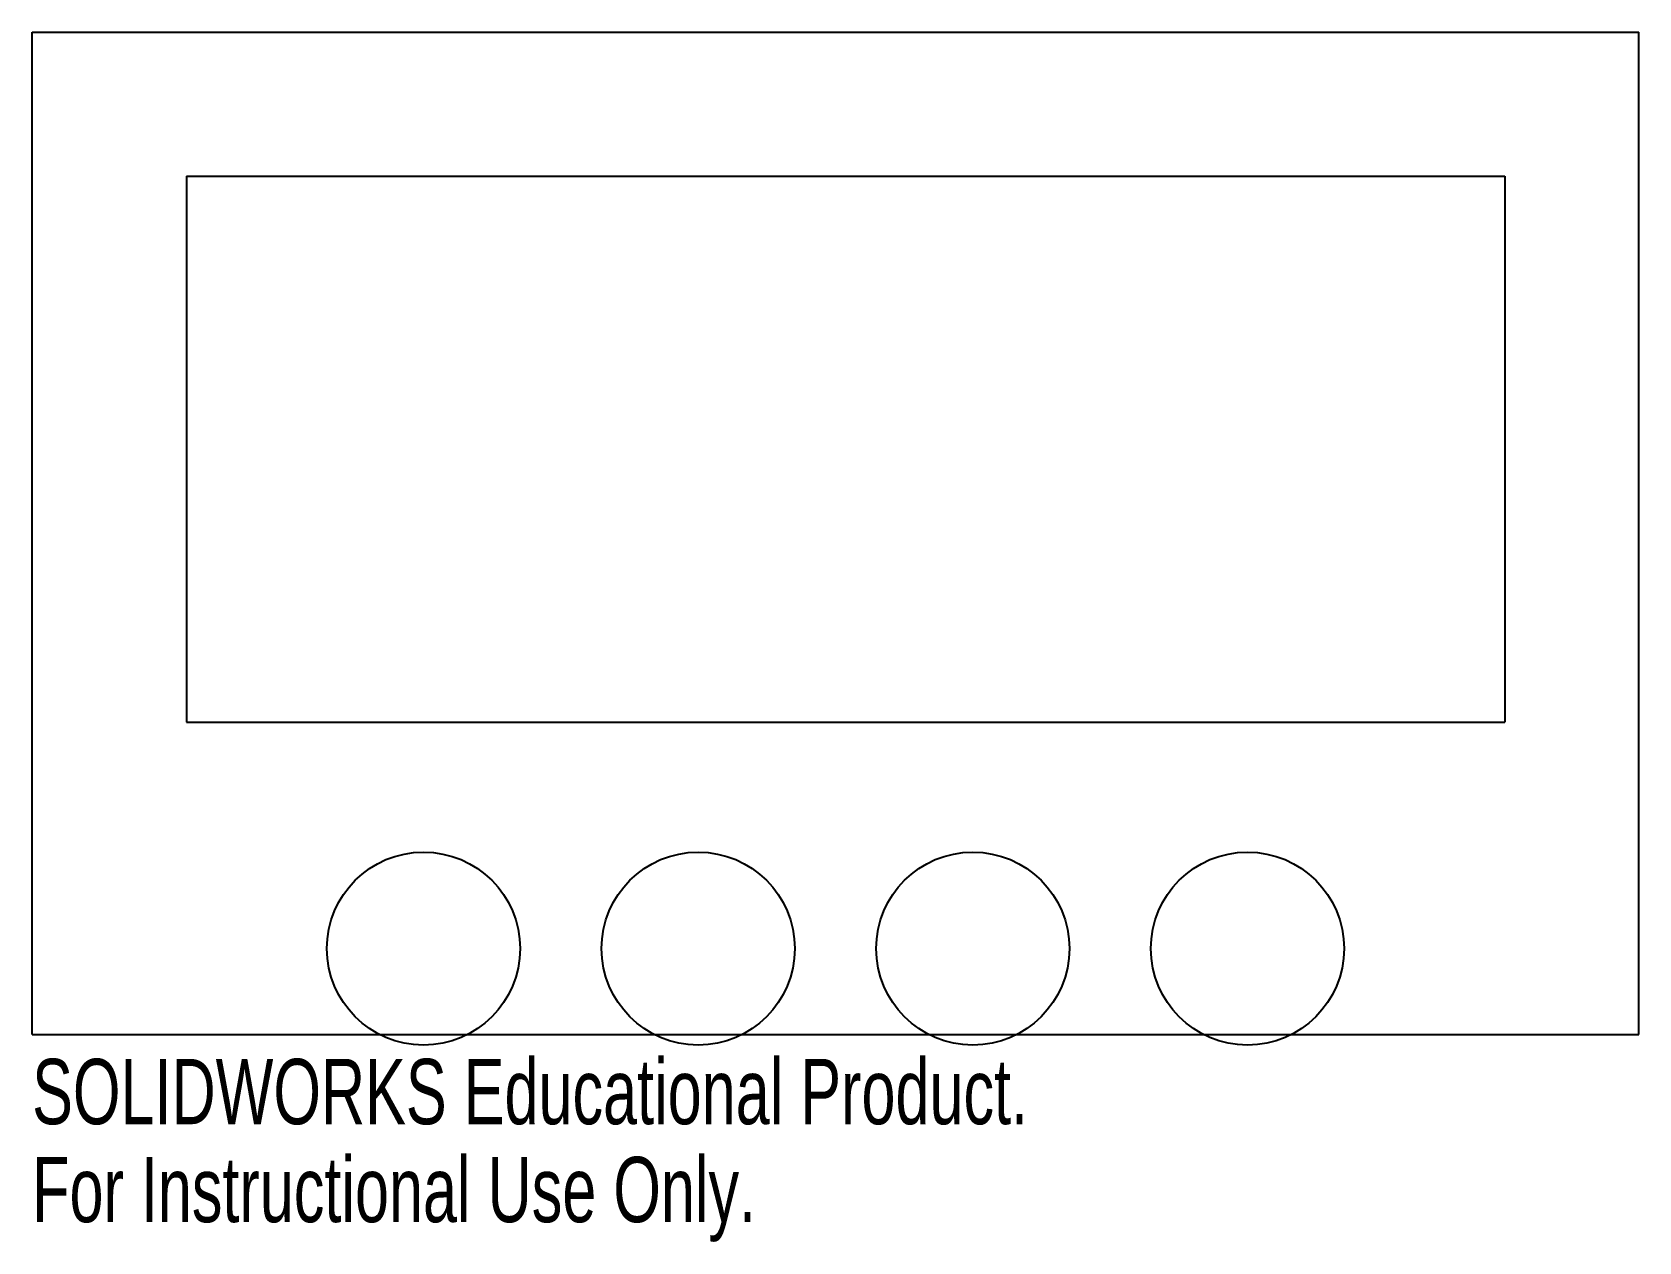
# Model space of a CAD drawing. Header units: inches. Extents: x 0 to 4.68, y -0.6 to 2.92.
import ezdxf

# ---------------------------------------------------------------- set-up
doc = ezdxf.new("R2010")
doc.units = ezdxf.units.IN
doc.header["$MEASUREMENT"] = 0
doc.styles.add('SLDTEXTSTYLE0', font='TXT', dxfattribs={"width": 0.7})

msp = doc.modelspace()

# ---------------------------------------------------------------- linework, layer by layer
at = {"color": 7, "linetype": 'Continuous'}
for p, q in [((0, 0), (0, 2.92)), ((0, 2.92), (4.68, 2.92)), ((4.68, 0), (4.68, 2.92)), ((0.45, 2.5), (4.29, 2.5)), ((0.45, 2.5), (0.45, 0.91)), ((4.29, 2.5), (4.29, 0.91)), ((0.45, 0.91), (4.29, 0.91)), ((0, 0), (4.68, 0))]:
    msp.add_line(p, q, dxfattribs=at)
for centre in [(1.14, 0.25), (1.94, 0.25), (2.74, 0.25), (3.54, 0.25)]:
    msp.add_circle(centre, 0.2812, dxfattribs=at)

# ---------------------------------------------------------------- texts
at = {"color": 7, "linetype": 'Continuous', "char_height": 0.1903, "attachment_point": 1, "style": 'SLDTEXTSTYLE0'}
for s, insert in [('SOLIDWORKS Educational Product.', (0, -0.0714)), ('For Instructional Use Only.', (0, -0.3568))]:
    msp.add_mtext(s, dxfattribs=dict(at, insert=insert))

doc.saveas('drawing.dxf')
